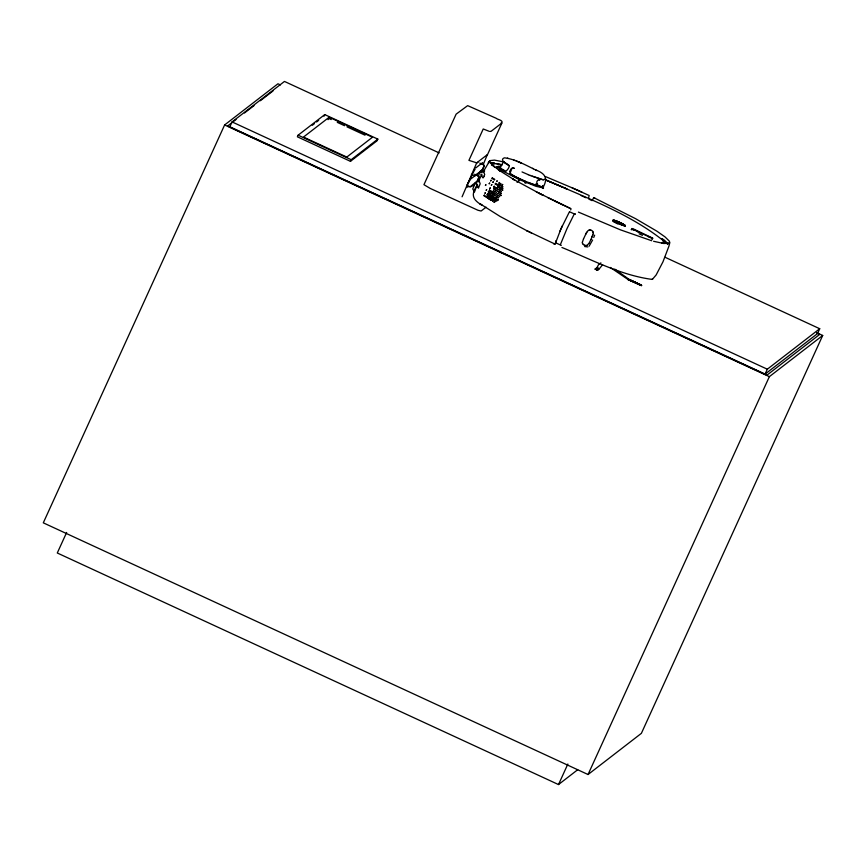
<?xml version="1.0" encoding="UTF-8"?>
<svg xmlns="http://www.w3.org/2000/svg" width="866" height="866" viewBox="0 0 866 866"><rect width="100%" height="100%" fill="white"/><g stroke="black" fill="none" stroke-linecap="round" stroke-linejoin="round"><path stroke-width="1.3" d="M478.963 180.431L480.154 183.765L478.465 188.095L477.069 184.923M480.857 174.109C483.098 177.346 482.546 180.713 484.744 174.293M497.322 167.603L498.307 166.196L500.754 166.337M665.608 243.259C666.506 241.43 663.497 242.112 662.544 242.22L664.341 242.967M481.55 174.878L478.866 180.713M582.385 242.296L583.511 238.799M477.621 184.88C470.238 194.698 472.804 199.84 482.005 205.21L479.732 203.575L500.191 216.511L527.091 230.832M591.294 230.324L592.56 231.016L593.362 233.192L591.132 239.265M484.289 175.96L484.43 175.495M476.592 186.082L474.438 192.1M560.356 244.677L566.916 228.797L573.844 214.833M490.167 161.823L491.617 164.324L494.908 167.268L492.678 165.384M652.434 279.296L656.136 274.977L662.977 261.813L668.931 246.171L669.84 242.577L669.288 241.094L665.034 236.905L656.969 231.233L635.568 218.676L593.686 197.6L592.885 199.256M478.985 177.205L478.952 177.768M592.084 236.894L592.864 234.805M588.642 197.924L589.14 195.499L572.145 187.825L578.185 190.509M593.74 237.49L594.639 235.173M570.683 209.94L571.051 208.771L538.836 193.107L512.921 179.046L514.805 180.139L498.426 169.877L500.039 170.992L491.801 164.54M569.384 211.889L560.952 228.884L555.095 244.125L526.615 230.594L531.551 233.062M483.867 166.543L484.235 165.222L479.753 163.111M478.064 176.599L480.641 170.591M483.228 164.594L487.32 154.668M462.076 196.799L476.473 163.393L478.064 162.159M475.51 182.499L472.76 188.983L474.005 191.115M478.573 178.179L479.158 176.372L474.676 174.261M478.855 177.562L477.631 180.269M483.639 167.062L484.202 165.742L482.221 170.061M497.203 166.532L496.738 167.571L497.095 166.748L501.566 170.396L518.355 179.078L519.459 180.572M509.565 171.652L510.799 169.271M559.956 231.146L562.359 225.82M496.738 167.571L497.831 167.203M280.411 84.911L277.954 83.775L224.619 124.964L43.3 522.837L588.046 774.529L641.381 733.34L822.7 335.467L816.562 332.631M439.149 152.903L284.459 81.436L232.056 121.911L229.836 126.804L765.089 374.101L817.493 333.627L819.723 328.734L665.034 257.267M66.65 532.46L57.286 552.995L558.505 784.564L577.698 769.733M298.12 135.183L297.374 136.806L350.449 161.336L377.089 140.757L377.836 139.123L324.761 114.604L298.12 135.183L351.195 159.701L377.836 139.123M324.014 116.239L324.761 114.604M328.062 119.66L329.167 117.235L372.467 137.239L346.79 157.071L303.49 137.066L329.167 117.235M350.449 161.336L351.195 159.701M477.902 179.641L478.617 178.115M482.968 168.534L483.683 167.008M665.51 243.465L665.846 242.729M558.505 784.564L567.858 764.029M765.089 374.101L767.319 369.208L819.723 328.734M588.046 774.529L769.365 376.656L822.7 335.467M583.554 238.843L586.672 232.218M592.615 240.012L589.129 246.193M478.064 179.717C476.311 182.921 470.985 189.264 467.413 185.995M483.131 168.61L482.351 170.093L470.509 179.208M591.088 239.222L588.977 243.487M474.341 170.375L474.882 169.281L467.196 184.945L470.097 179.857M585.752 234.166L587.841 230.789L590.017 229.923L591.337 230.378M482.535 169.433L481.972 170.418M668.26 243.898L668.725 243.086M503.168 161.812L494.508 160.113L489.842 160.643L483.596 171.187L484.375 173.817M489.355 161.152L488.251 162.808M491.487 165.005C494.161 162.126 499.097 164.637 502.41 164.897M588.934 243.433L586.899 245.446M503.471 162.148L499.92 167.3L500.862 167.127M596.804 269.694L597.951 268.308L596.566 269.478M596.761 269.911L598.092 268.373M596.912 269.976L598.244 268.449M597.053 270.051L598.536 268.579M597.204 270.116L598.687 268.644M597.497 270.246L598.828 268.72M597.637 270.322L598.828 268.85M596.771 269.38L597.832 268.687M602.574 264.79L599.164 269.001L596.598 268.308L598.503 264.769L600.896 262.896M511.276 168.61L512.456 167.928L514.469 168.361L512.986 167.982L511.817 168.697L510.031 173.33C519.059 179.511 529.992 183.267 540.46 186.58L538.674 186.125L541.488 186.753L535.015 185.129M481.399 175.3L482.026 174.802M479.342 180.702C473.215 180.139 479.548 190.704 477.134 184.815M596.382 269.597L597.832 268.254L595.765 269.413M596.371 269.727L597.746 268.557M236.061 119.497L227.606 126.014L766.908 375.195L819.712 334.406L817.266 333.28M244.504 112.97L254.009 105.63M260.341 100.737L273.017 90.952M312.29 125.289L314.423 123.643M316.555 121.998L318.688 120.352M475.596 168.047L482.622 162.624M482.189 170.017L475.369 175.484M466.731 187.489L468.744 185.941M477.112 181.178L470.27 186.655M517.024 182.282L520.12 179.89L536.054 186.331L543.567 187.954M486.075 207.191L481.128 211.012L478.032 210.286L430.25 188.442L423.95 184.685L456.122 114.16L467.662 105.641L496.066 118.22C497.409 119.703 503.265 120.006 501.966 122.929L491.076 131.329L489.918 131.416M596.479 269.781L597.908 268.525M596.393 269.196L597.832 268.254M596.241 269.532L597.865 268.308M596.23 269.672L597.713 268.633M668.649 243.173L663.8 243.508L653.603 241.278M595.364 268.731L596.945 267.843M595.213 269.066L597.129 267.962M595.18 269.142L597.388 268.049M595.364 269.261L597.572 268.168M595.505 269.326L597.713 268.233M595.949 269.532L597.789 268.471M542.495 188.333C548.492 178.472 545.537 173.698 535.762 169.942M479.45 180.377L478.227 181.795L479.353 181.048M474.979 175.82L471.429 174.326M484.484 170.873L482.99 171.988L484.408 171.381M490.427 163.393L491.368 163.209M482.947 171.208L484.635 170.959M662.782 242.935L663.746 242.989M561.915 247.481C591.262 259.378 620.316 275.15 651.968 279.382M651.838 279.404L652.574 279.274M542.278 186.19L542.993 186.233L542.581 185.833M588.891 230.085L590.06 229.977M586.942 245.5L584.453 245.251M491.314 163.057L494.486 163.219M490.86 163.089L494.8 163.338M587.873 246.918L584.615 246.539M664.547 242.772L664.157 242.924M490.448 163.295L495.016 163.566M539.442 179.847L537.927 180.085L536.855 181.633L536.812 183.376L537.829 184.447L536.076 183.7M661.786 242.87L662.328 242.902M540.503 186.677L541.055 186.753M651.773 239.243L652.12 239.297A11.106 1.104 24.5 0 0 652.444 239.178M542.311 179.565L543.621 179.89L530.165 175.441M496.445 163.587L500.959 164.529M539.962 179.944L538.858 179.663M536.844 170.537C526.517 165.59 516.006 159.344 504.532 157.829C496.662 160.275 515.335 168.751 504.716 162.537L505.354 163.035M507.931 158.218L507.389 158.077M541.845 179.522L532.233 176.263M505.69 171.836L504.813 171.436M651.73 240.748L620.392 229.826L578.434 212.105M537.18 185.67L537.959 185.909M488.976 131.221L483.228 128.98L468.928 160.362L476.722 162.851L487.601 154.44L501.717 123.47L501.273 122.647M633.663 230.02L632.992 229.782A5.683 0.563 24.5 0 0 632.407 229.598M534.116 184.815L528.011 182.488M515.259 160.632L513.679 160.058M516.482 161.098L519.384 162.256M544.292 179.154C585.427 197.643 629.712 213.328 665.034 241.993M545.342 176.523L572.394 187.933M545.569 180.02L552.757 182.964M545.742 180.074L563.55 187.511M521.029 162.938L518.831 162.029L520.737 162.819M528.022 174.553L530.468 175.571M553.937 183.451L558.949 185.551M526.376 181.828L511.828 175.192L509.489 173.276M524.796 182.78L525.933 183.267M559.966 185.984L563.019 187.294M528.325 174.694L522.036 171.933M564.037 187.727L566.981 189.005L564.48 187.911M577.968 190.401L582.039 192.241M637.019 231.417L638.025 231.871M581.173 195.586L585.86 197.729M569.763 211.856L575.035 214.259M555.452 242.718L561.309 245.381M641.435 285.401L628.11 279.144L641.587 285.282M628.088 279.296L641.511 285.444M639.086 233.809L642.431 235.357M479.656 171.62L482.113 172.756M328.842 118.469L331.256 119.573M337.285 122.366L344.527 125.711M346.93 126.826L365.03 135.183M628.164 279.133L641.511 285.315M232.056 121.911L767.319 369.208M224.619 124.964L769.365 376.656M588.967 199.169L592.117 200.641M561.395 204.224L570.196 208.36M555.182 201.248L562.229 204.614M557.888 202.547L547.864 197.654M647.952 236.461L648.851 236.905M532.612 168.307L533.413 168.708M538.836 193.107L543.437 195.445L536.27 191.797M649.652 237.306L650.366 237.685M504.066 171.003L499.704 167.798L500.353 168.415M505.939 163.501L506.534 163.88M501.511 169.314L502.561 170.05M583.24 244.418L584.496 245.305M614.73 269.12L628.283 278.798L628.131 279.566L610.346 267.475M662.252 238.767L663.388 239.655M661.667 238.637L667.415 243.941M509.381 165.709L507.877 164.713C510.832 165.417 508.147 169.595 505.863 171.176L500.083 168.134M663.161 239.481L664.341 240.456M663.897 240.109L665.164 241.192M664.709 240.845L667.448 243.963M665.922 241.906L667.177 243.238M542.636 187.597L543.242 188.474M631.444 229.847L631.249 229.652A10.186 1.007 24.5 0 1 631.227 229.522M504.391 162.223L503.969 161.574M582.482 243.346L583.283 244.472M477.491 186.85L477.978 187.586M582.342 242.253L582.526 243.4M593.221 232.023L593.318 233.149M622.156 225.008A7.231 0.714 24.5 0 1 613.994 221.068A7.231 0.714 24.5 0 1 614.828 220.429A7.231 0.714 24.5 0 1 623.26 224.153M617.772 223.991A7.231 0.714 24.5 0 1 617.101 223.666M615.845 223.038A7.231 0.714 24.5 0 1 615.261 222.724M614.232 222.151A7.231 0.714 24.5 0 1 613.409 221.653M612.847 221.252A7.231 0.714 24.5 0 1 612.663 221.09M624.126 225.387A7.231 0.714 24.5 0 1 624.743 225.701M616.884 221.393A6.636 0.66 24.5 0 1 625.393 225.799A6.636 0.66 24.5 0 1 618.162 223.341A6.636 0.66 24.5 0 1 614.124 220.451M614.47 220.549A6.636 0.66 24.5 0 1 616.321 221.176M494.605 201.81L494.161 202.406L494.605 201.81M495.341 201.031L495.655 201.561L495.341 201.031M495.612 199.277L495.168 199.862L495.612 199.277M496.619 200.219L496.932 200.75L496.619 200.219M492.516 200.869L492.808 201.388L492.516 200.869M496.359 198.487L496.662 199.018L496.359 198.487M497.896 199.418L498.21 199.949L497.896 199.418M491.444 199.862L491.022 200.457L491.444 199.862M492.224 199.104L492.516 199.635L492.224 199.104M492.451 197.318L492.018 197.913L492.451 197.318M493.512 198.325L493.804 198.844L493.512 198.325M493.804 200.078L494.085 200.609L493.804 200.078M493.23 196.571L493.523 197.091L493.23 196.571M494.811 197.545L495.092 198.065L494.811 197.545M496.835 196.376L496.37 196.961L496.835 196.376M497.777 195.229L498.08 195.748L497.777 195.229M497.842 197.318L498.145 197.849L497.842 197.318M499.325 196.149L499.628 196.679L499.325 196.149M489.766 199.115L490.004 199.624L489.766 199.115M499.271 194.06L499.563 194.579L499.271 194.06M500.808 194.991L501.122 195.521L500.808 194.991M489.019 198.282L488.619 198.888L489.019 198.282M490.015 195.738L489.604 196.344L490.015 195.738M490.113 197.405L489.712 198.011L490.113 197.405M490.762 196.571L491 197.08L490.762 196.571M490.87 198.238L491.109 198.747L490.87 198.238M493.674 194.417L493.219 195.002L493.674 194.417M494.648 193.302L494.93 193.822L494.648 193.302M494.735 195.424L495.006 195.943L494.735 195.424M496.229 194.276L496.51 194.796L496.229 194.276M487.352 197.524L487.396 198.065L487.352 197.524M490.665 194.915L490.903 195.413L490.665 194.915M491.866 195.694L492.105 196.203L491.866 195.694M486.573 196.647L486.183 197.253L486.573 196.647M498.275 193.107L497.798 193.692L498.275 193.107M496.153 192.155L496.435 192.674L496.153 192.155M487.244 195.835L487.277 196.387L487.244 195.835M487.569 194.092L487.168 194.698L487.569 194.092M488.348 194.98L488.381 195.521L488.348 194.98M488.467 196.658L488.5 197.199L488.467 196.658M499.281 191.949L499.574 192.469L499.281 191.949M499.855 189.827L499.357 190.401L499.855 189.827M500.84 190.769L501.133 191.299L500.84 190.769M500.829 192.88L501.122 193.399L500.829 192.88M485.09 195.954L485.112 196.495L485.09 195.954M488.24 193.291L488.272 193.832L488.24 193.291M489.463 194.114L489.496 194.655L489.463 194.114M484.419 195.142L484.04 195.748L484.419 195.142M495.103 191.159L494.638 191.743L495.103 191.159M500.862 188.669L501.154 189.189L500.862 188.669M502.41 189.589L502.702 190.119L502.41 189.589M485.047 194.309L485.047 194.309M485.415 192.588L485.025 193.194L485.415 192.588M491.239 192.837L490.795 193.432L491.239 192.837M492.083 191.646L492.31 192.144L492.083 191.646M491.975 193.67L492.202 194.168L491.975 193.67M493.284 192.425L493.523 192.934L493.284 192.425M486.075 193.41L486.075 193.41M486.118 195.056L486.118 195.056M496.153 190.022L496.424 190.542L496.153 190.022M497.733 188.875L498.004 189.383L497.733 188.875M497.733 190.996L498.004 191.516L497.733 190.996M496.683 187.868L496.207 188.452L496.683 187.868M486.043 191.765L486.043 191.765M487.114 192.512L487.114 192.512M493.404 190.401L493.631 190.899L493.404 190.401M483.942 191.873L483.942 191.873M483.986 193.54L483.986 193.54M499.325 187.716L499.585 188.236L499.325 187.716M488.781 191.191L488.359 191.787L488.781 191.191M489.658 190.022L489.68 190.563L489.658 190.022M489.561 192.068L489.571 192.609L489.561 192.068M490.881 190.845L490.892 191.386L490.881 190.845M497.744 186.742L498.004 187.262L497.744 186.742M483.888 190.206L483.888 190.206M484.982 190.996L484.982 190.996M490.979 188.799L490.979 188.799M492.202 189.622L492.202 189.622M501.327 186.937L500.808 187.5L501.327 186.937M502.204 186.168L502.713 186.471L502.204 186.168M502.67 184.447L502.15 184.999L502.67 184.447M502.302 187.879L502.81 188.182L502.302 187.879M486.627 189.676L486.216 190.282L486.627 189.676M487.461 188.485L487.461 188.485M487.287 190.498L487.287 190.498M488.532 189.243L488.532 189.243M493.588 188.366L493.804 188.864L493.588 188.366M494.248 186.287L493.793 186.872L494.248 186.287M494.984 187.121L495.2 187.619L494.984 187.121M494.789 189.156L495.016 189.654L494.789 189.156M488.705 187.229L488.705 187.229M490.21 187.922L489.777 188.517L490.21 187.922M496.38 185.876L496.38 185.876M499.206 185.984L499.455 186.493L499.206 185.984M500.667 185.227L500.916 185.735L500.667 185.227M485.306 186.937L485.306 186.937M495.179 185.086L495.179 185.086M498.166 184.988L497.658 185.551L498.166 184.988M499.087 184.252L499.346 184.761L499.087 184.252M499.52 182.499L499.011 183.062L499.52 182.499M485.144 188.961L485.144 188.961M486.389 187.727L486.389 187.727M500.548 183.484L500.808 183.993L500.548 183.484M491.163 186.742L491.163 186.742M491.801 184.642L491.347 185.237L491.801 184.642M492.57 185.519L492.57 185.519M492.386 187.565L492.386 187.565M486.562 185.692L486.562 185.692M487.645 186.482L487.645 186.482M493.977 184.285L493.977 184.285M492.754 183.473L492.754 183.473M488.965 185.216L488.965 185.216M489.647 183.137L489.203 183.722L489.647 183.137M490.297 183.949L490.297 183.949M490.037 185.963L490.037 185.963M485.88 184.837L485.458 185.432L485.88 184.837M497.095 180.929L496.597 181.492L497.095 180.929M496.943 184.198L496.445 184.761L496.943 184.198M497.733 183.386L497.733 183.386M495.742 183.419L495.244 183.982L495.742 183.419M496.532 182.596L496.532 182.596M497.809 181.741L497.809 181.741M490.557 181.936L490.557 181.936M491.628 182.694L491.628 182.694M486.811 183.657L486.811 183.657M488.153 182.412L488.153 182.412M487.894 184.447L487.894 184.447M494.118 180.983L494.118 180.983M494.659 179.284L494.172 179.857L494.659 179.284M494.042 182.639L494.042 182.639M495.406 180.15L495.406 180.15M495.33 181.806L495.33 181.806M488.402 180.388L488.402 180.388M489.496 181.178L489.496 181.178M493.295 181.773L492.808 182.336L493.295 181.773M493.577 178.526L493.1 179.1L493.577 178.526M492.992 180.204L492.992 180.204M491.141 180.269L490.665 180.832L491.141 180.269M491.92 179.457L491.92 179.457M491.769 181.07L491.769 181.07M492.516 177.779L492.04 178.353L492.516 177.779M489.636 179.543L489.636 179.543M490.86 178.688L490.86 178.688M556.004 241.04L555.734 241.874L556.004 241.04M484.04 171.003L483.401 171.1L484.04 171.003M574.992 213.924L574.429 213.772L574.992 213.924M652.509 238.431L631.65 228.786A10.186 1.007 24.5 0 1 631.953 228.548A5.683 0.563 24.5 0 1 633.392 228.927L652.823 238.193A11.106 1.104 24.5 0 1 652.509 238.431M554.738 244.104L553.948 243.79L554.738 244.104M641.554 285.217L628.207 279.069L641.522 285.25M641.435 285.618L627.926 279.534L641.425 285.628M594.726 198.162L593.686 197.6L594.726 198.162M615.986 222.097A6.495 0.649 24.5 0 0 625.317 225.788A6.495 0.649 24.5 0 0 616.982 221.328A6.495 0.649 24.5 0 0 615.986 222.097A6.636 0.66 24.5 0 0 625.447 225.853A6.636 0.66 24.5 0 0 616.928 221.285A6.636 0.66 24.5 0 0 615.91 222.075"/></g></svg>
